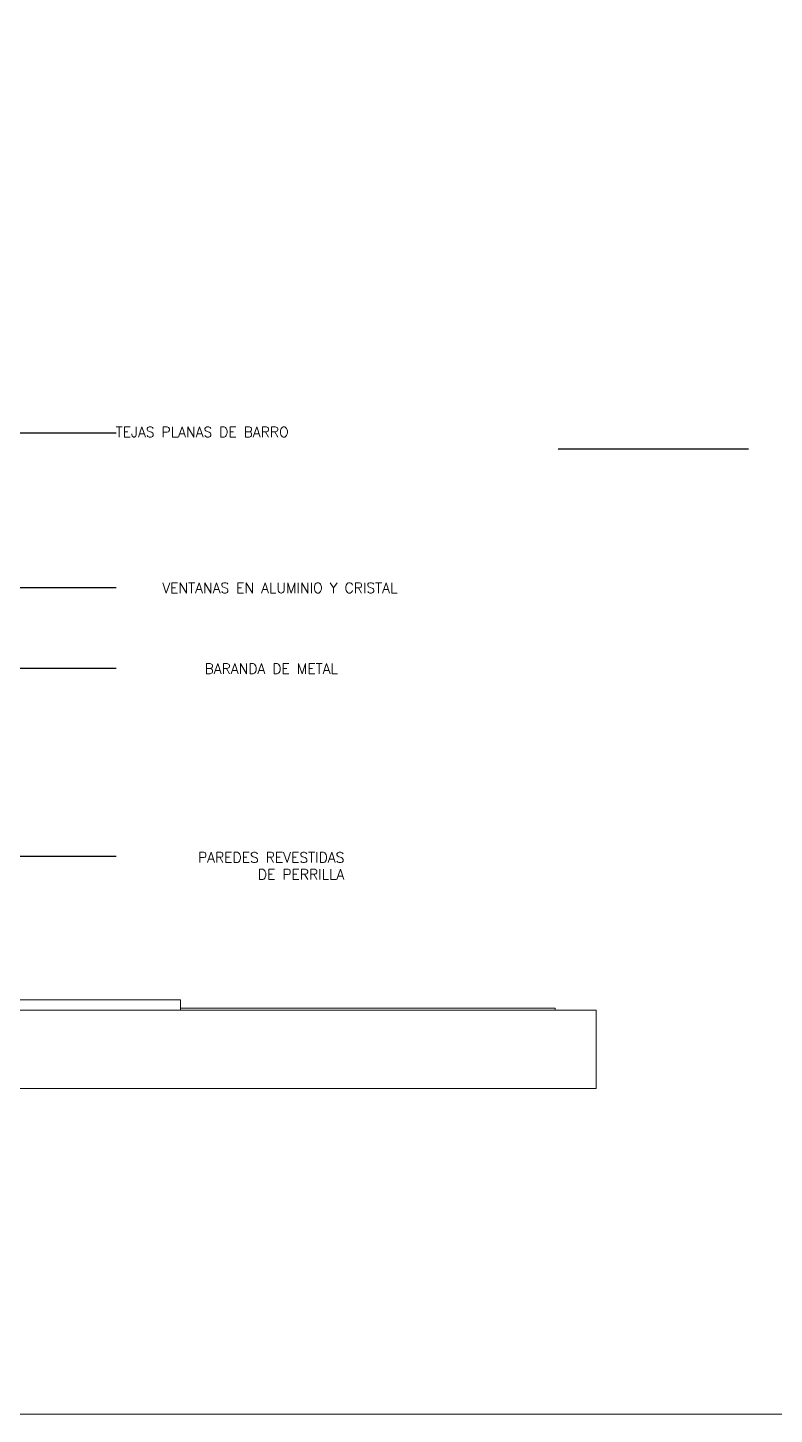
# Model space of a CAD drawing. Header units: metres. Extents: x -44 to 358, y -286 to 66.
# Drawn here: x 212.72 to 223.7, y -0.53 to 19.86 of the extents above; entities that cross this region are included whole.
import ezdxf

# ---------------------------------------------------------------- set-up
doc = ezdxf.new("R2010")
doc.units = ezdxf.units.M
doc.header["$LTSCALE"] = 0.3
for name, color, linetype, lineweight in [('A-DETL-THIN', 7, 'Continuous', 0), ('A-WALL', 7, 'Continuous', 30), ('EL1', 150, 'Continuous', 13)]:
    doc.layers.add(name, color=color, linetype=linetype, lineweight=lineweight)
doc.layers.add('TEXTOS', color=4, linetype='Continuous')

msp = doc.modelspace()

# ---------------------------------------------------------------- linework, layer by layer
at = {"layer": 'A-DETL-THIN'}
for p, q in [((177.4687462, 5.4139341), (214.968746, 5.4139341)), ((221.0806527, 5.4139341), (221.0806527, 4.2591303)), ((221.0806527, 4.2591303), (171.3916116, 4.2595615))]:
    msp.add_line(p, q, dxfattribs=at)
at = {"layer": 'A-WALL'}
msp.add_line((220.5255589, 13.6665421), (223.3255589, 13.6665421), dxfattribs=at)
at = {"layer": 'DEFPOINTS', "lineweight": 13}
msp.add_lwpolyline([(169.2639026, 40.2572653), (225.5619882, 40.2572653), (225.5619882, -0.5317386), (169.2639026, -0.5317386)], close=True, dxfattribs=at)
at = {"layer": 'EL1'}
for p, q in [((214.968746, 5.5639341), (201.868746, 5.5639341)), ((214.968746, 5.5639341), (214.968746, 5.4139341)), ((220.4805667, 5.4439341), (214.968746, 5.4439341)), ((221.0806527, 5.4139341), (214.968746, 5.4139341)), ((220.4805667, 5.4439341), (220.4805667, 5.4139341))]:
    msp.add_line(p, q, dxfattribs=at)
at = {"layer": 'TEXTOS'}
for p, q in [((205.8056921, 13.9042338, 0), (214.0201455, 13.9042338, 0.0000005)), ((204.8084926, 11.6287613, 0), (214.0201455, 11.6287613, 0.0000005)), ((210.4455117, 10.4403398, 0.0000008), (214.0201455, 10.4403398, 0.000001)), ((211.2800183, 7.6776628, 0.0000003), (214.0201455, 7.6776628, 0.0000005))]:
    msp.add_line(p, q, dxfattribs=at)

# ---------------------------------------------------------------- texts
at = {"layer": 'TEXTOS', "char_height": 0.15, "width": 4.239917131}
for s, insert, attachment_point in [('{\\Fromans|c0;TEJAS PLANAS DE BARRO}', (214.0138338, 13.8415264, 0.0000005), 7), ('{\\Fromans|c0;VENTANAS EN ALUMINIO Y CRISTAL}', (218.1594427, 11.5479377, 0.0000005), 9), ('{\\Fromans|c0;BARANDA DE METAL}', (217.2830937, 10.3595162, 0.000001), 9), ('{\\Fromans|c0;PAREDES REVESTIDAS \\PDE PERRILLA}', (217.3789672, 7.3341647, 0.0000005), 9)]:
    msp.add_mtext(s, dxfattribs=dict(at, insert=insert, attachment_point=attachment_point))

doc.saveas('drawing.dxf')
